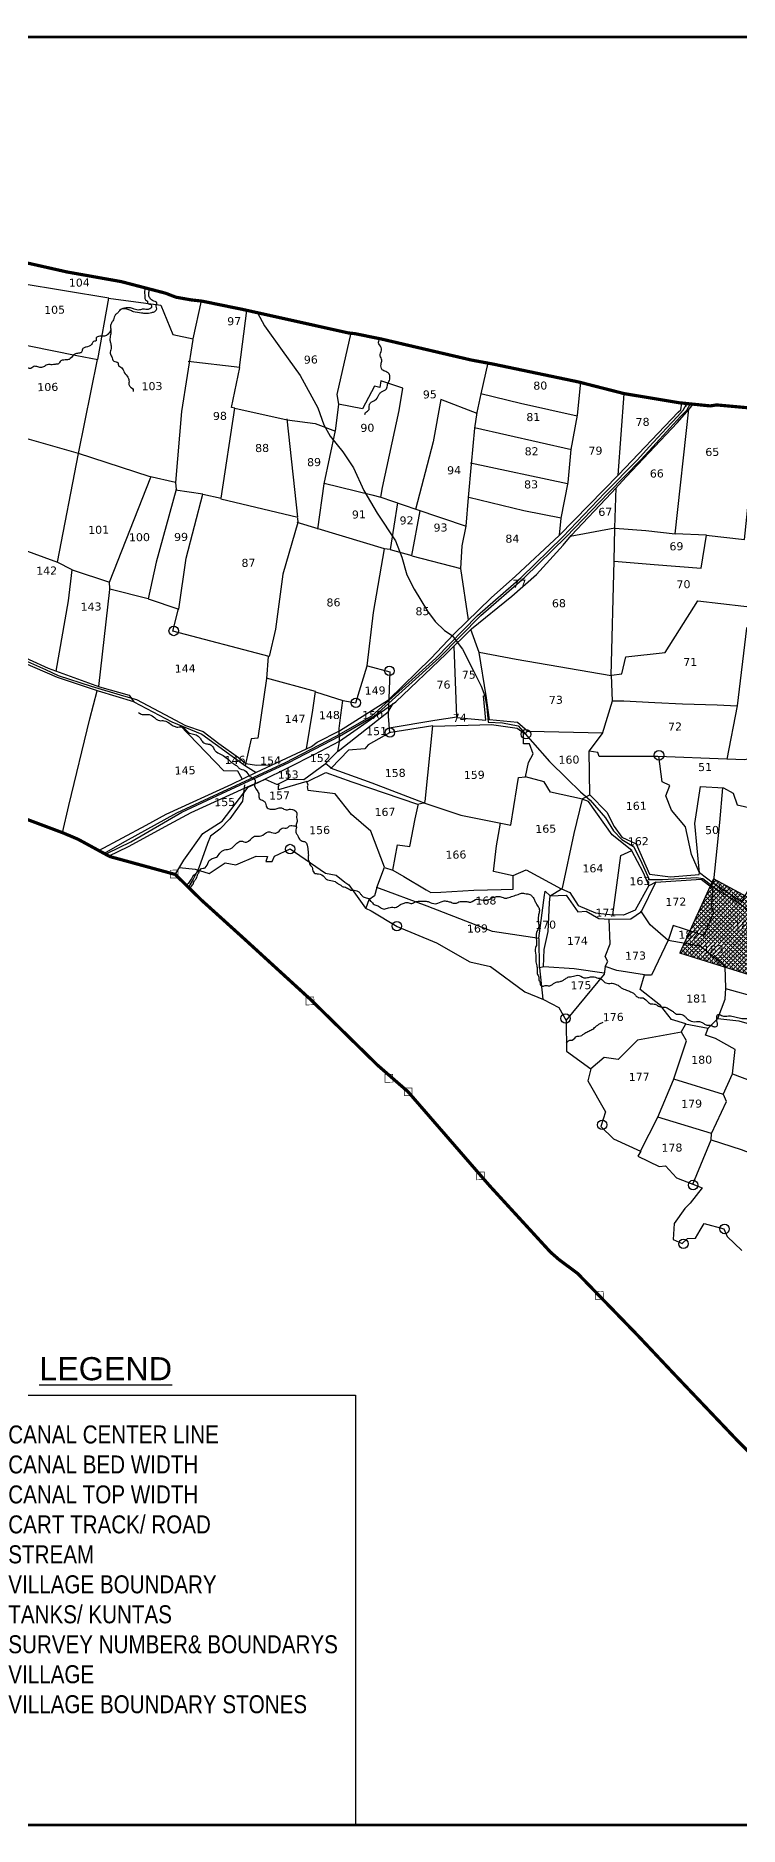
# Model space of a CAD drawing. Header units: inches. Extents: x 751857 to 764017, y 1648227 to 1660593.
# Drawn here: x 759324 to 761081, y 1648227 to 1652701 of the extents above; entities that cross this region are included whole.
import ezdxf
from ezdxf.enums import TextEntityAlignment as Align

# ---------------------------------------------------------------- set-up
doc = ezdxf.new("R2010")
doc.units = ezdxf.units.IN
doc.header["$MEASUREMENT"] = 0
doc.linetypes.add('ACAD_ISO02W100', pattern=[15, 12, -3])
for name, color, linetype in [('PLOT', 7, 'Continuous'), ('PLOT NO', 7, 'Continuous'), ('ROADS', 6, 'Continuous'), ('TANKS-STREAM', 4, 'Continuous'), ('VILLAGE', 30, 'Continuous'), ('VILLAGE BOUNDRY', 5, 'Continuous'), ('VILLAGE STONES', 240, 'Continuous')]:
    doc.layers.add(name, color=color, linetype=linetype)
doc.styles.add('A', font='ARIAL_1.TTF')
doc.styles.add('ARIALN', font='ARIALN_1.TTF')
doc.styles.get("Standard").update_dxf_attribs({"font": 'verdana_0.ttf'})

msp = doc.modelspace()

# ---------------------------------------------------------------- hatches: boundary and pattern name
at = {"layer": 'VILLAGE', "linetype": 'Continuous'}
h = msp.add_hatch(dxfattribs=at)
h.set_pattern_fill('SACNCR', color=256, scale=81.610896, angle=1.5303, style=0)
h.set_pattern_definition([(46.53031993, (7359.669, -7359.669), (-5.552641114, 5.263678017), []), (46.53031993, (7365.0774, -7359.525), (-5.552641114, 5.263678017), [0, -7.651021475])])
edge = h.paths.add_edge_path()
edge.add_line((760932.6, 1650409.6), (761105.7, 1650355.1))
edge.add_line((761105.7, 1650355.1), (761339.9, 1650343))
edge.add_line((761339.9, 1650343), (761277.2, 1650455.9))
edge.add_line((761277.2, 1650455.9), (761217.5, 1650486.4))
edge.add_line((761217.5, 1650486.4), (761017.3, 1650594.1))
edge.add_line((761017.3, 1650594.1), (760932.9, 1650409.4))

# ---------------------------------------------------------------- linework, layer by layer
at = {"layer": 'PLOT', "color": 5, "const_width": 6}
msp.add_lwpolyline([(756654.3, 1652698.3), (764014, 1652698.3), (764014, 1648229.6), (756654.3, 1648229.6)], close=True, dxfattribs=at)
at = {"layer": 'PLOT'}
for points in [[(759250.4, 1651938.5), (759426.9, 1651902.3), (759478.8, 1651892), (759506.5, 1652045.3), (759285.2, 1652082.4)], [(759506, 1652045.3), (759636.6, 1652028.2), (759666.6, 1651954.9), (759717.6, 1651943.8), (759737.9, 1652038.6)], [(759832.7, 1651872), (759851.5, 1652015.1)], [(759716.6, 1651942.5), (759688.3, 1651762.6), (759673.4, 1651585), (759607.4, 1651599.6), (759430.8, 1651657.3), (759202.2, 1651722.5)], [(759820.9, 1651770.3), (759952, 1651741.7), (760022.4, 1651732.4), (760072.7, 1651713.3), (760080.8, 1651780.6), (760077.2, 1651804.7), (760112.2, 1651958.8)], [(759431, 1651657.2), (759478, 1651892.4)], [(759741.2, 1651555.6), (759787.3, 1651545.4), (759821.2, 1651770.5), (759812.7, 1651772.6), (759833.6, 1651872.6), (759705, 1651887.6)], [(760185.8, 1651548.5), (760273.1, 1651517.8), (760399.2, 1651475.7), (760405.4, 1651547.5), (760412.7, 1651630.6), (760421.2, 1651721), (760426.7, 1651759.4), (760436.9, 1651806.8), (760454.2, 1651883.8)], [(760044.6, 1651583), (760163.8, 1651554.1), (760185.9, 1651548.5), (760190.1, 1651572.4), (760232.1, 1651764.8), (760240.9, 1651821), (760185.7, 1651839), (760183.2, 1651822.1), (760170.2, 1651825.5), (760140.4, 1651769.3), (760080.3, 1651780.6)], [(760632.4, 1651453), (760636.2, 1651495.4), (760654.1, 1651585.1), (760661.2, 1651667.5), (760677.5, 1651752.8), (760685.5, 1651835.3)], [(760426.7, 1651757.1), (760335.6, 1651792.5), (760317.1, 1651686.6), (760272.8, 1651517.3)], [(760431.6, 1651161.2), (760524.5, 1651143.6), (760761.4, 1651102.9), (760769.3, 1651388.9), (760770.5, 1651470.9), (760848.3, 1651464.6), (760921, 1651456.5), (760955.2, 1651768)], [(760676.6, 1651750.5), (760534.9, 1651782), (760436.1, 1651806.1)], [(760778.9, 1651603.1), (760793.9, 1651806.3)], [(760999.2, 1651453.1), (761094.8, 1651442), (761128.6, 1651770.2)], [(759786.4, 1651544.3), (759979, 1651498.1), (759952.2, 1651743.6)], [(760420.3, 1651721.9), (760662.6, 1651667.3)], [(760029, 1651468.1), (760044.6, 1651581.7), (760072.5, 1651714.5)], [(759118.4, 1651481.8), (759225, 1651441.5), (759378.2, 1651385.7), (759430.7, 1651657.1)], [(760652.4, 1651581.9), (760410.1, 1651632.9)], [(759415.3, 1651366.8), (759508.5, 1651335.9), (759611.1, 1651598.1)], [(759673.1, 1651585.2), (759674.3, 1651567.6), (759624.6, 1651385.5), (759604.5, 1651294), (759508.7, 1651318.1), (759507.9, 1651337.1)], [(759605, 1651293.9), (759681.2, 1651268.1), (759699.3, 1651395.6), (759741.2, 1651556.1), (759673.4, 1651565.9)], [(760405.7, 1651548.1), (760543.4, 1651514.7), (760636.6, 1651496.9)], [(760658.9, 1651450.4), (760770.9, 1651471.4), (760774.1, 1651571.3)], [(759977.5, 1651495.4), (759978.3, 1651484.7), (759940.9, 1651355.4), (759923.2, 1651218.2), (759906.9, 1651149.8), (759666.5, 1651213.5), (759680.3, 1651269)], [(760228, 1651533.8), (760209.5, 1651417.3), (760194.5, 1651419.1)], [(760209.7, 1651417.4), (760263.5, 1651402.1), (760284, 1651513.8)], [(760023, 1651061.7), (760090.9, 1651040.2), (760123.7, 1651034.1), (760151.8, 1651126.9), (760168, 1651260.2), (760194.9, 1651419), (759977.1, 1651485)], [(760263.2, 1651401.8), (760385.7, 1651369.8), (760389, 1651426.8), (760399.1, 1651475.8)], [(760769.3, 1651388.3), (760868.7, 1651380.3), (760986.6, 1651370.5), (761000, 1651453.1), (760920.9, 1651456.3)], [(761173.7, 1651432.5), (761150.1, 1651268.1), (761144.4, 1651247), (761130.1, 1651251.8), (761099.6, 1651221.2), (761076.6, 1651026.6), (761050.4, 1650893.8), (760878.3, 1650900.4), (760731.2, 1650899.7), (760728.6, 1650910.4), (760706.5, 1650913.4), (760740, 1650957.8), (760764.7, 1651039.6), (760762.1, 1651103.4), (760788.3, 1651106.3), (760798.2, 1651149.4), (760896.3, 1651159.9), (760978.1, 1651288.9), (761150.4, 1651269.5)], [(759375.3, 1651113.4), (759406.1, 1651288.9), (759415.3, 1651367), (759377.6, 1651385.9)], [(760385.1, 1651369.9), (760404, 1651242)], [(759507.8, 1651317.5), (759480.8, 1651074.6)], [(761335.6, 1651236.6), (761305.7, 1651194.1), (761294.4, 1651197.1), (761272.2, 1651145.2), (761238.3, 1651144.9), (761206.3, 1650993.4), (761182.4, 1650929.3), (761130.9, 1650947.9), (761121.5, 1650897.4), (761095.1, 1650891.9), (761050.3, 1650893.6)], [(760375.4, 1650997.7), (760448.7, 1650991.2), (760442.9, 1651051.4), (760449.1, 1651051.7), (760431.9, 1651160.2), (760410.9, 1651217.7)], [(759904.8, 1651149.7), (759900.3, 1651094.7), (759879, 1650946.2), (759861.8, 1650944), (759847.5, 1650877.4)], [(760206.5, 1650971.9), (760321, 1650990.7), (760376.1, 1650998.9), (760369, 1651175.8)], [(760000.2, 1650919.1), (760016.3, 1651015.5), (760023, 1651062.1), (759900.2, 1651096.2)], [(760152.8, 1651126.9), (760208.6, 1651111.7), (760204.4, 1651001.2), (760208, 1650958.8), (760154.5, 1650929.6), (760146.3, 1650919.2), (760105.2, 1650915.8), (760061.6, 1650870.9), (760047.9, 1650882.9)], [(759390.6, 1650709.3), (759406.9, 1650777.3), (759459.1, 1650994.5), (759477.5, 1651064.5)], [(760317, 1650975.5), (760462.2, 1650980), (760526.3, 1650971), (760546.4, 1650956.3), (760552.3, 1650963.6), (760527.5, 1650984.9), (760457.4, 1650991.9), (760449.2, 1651052.4)], [(759955.7, 1650843.8), (759994, 1650842.6), (760046.8, 1650881.4), (760078.9, 1650913.8), (760083.1, 1650937), (760081.7, 1650970.3), (760085.7, 1651003), (760090.9, 1651040.3)], [(760079.1, 1650913.8), (760177.4, 1650991), (760204.4, 1651011.9), (760216.9, 1651032.2)], [(760764.7, 1651039.6), (760792.8, 1651038.9), (760870.9, 1651035.2), (760939.9, 1651032), (761026.3, 1651029.4), (761076.6, 1651026.6)], [(759839.7, 1650844.4), (759828.4, 1650863.7), (759793.5, 1650864.2), (759683.7, 1650978.3)], [(760292.6, 1650784.3), (760296.6, 1650787.4), (760316.3, 1650976.7), (760206.3, 1650959.6)], [(760293.4, 1650784.1), (760385.7, 1650753.3), (760511, 1650728.6), (760525.6, 1650821.9), (760530.2, 1650847.9), (760547.6, 1650849.3), (760554.7, 1650885.3), (760566.7, 1650907.1), (760557.3, 1650932), (760542.3, 1650932), (760542.6, 1650958.8)], [(760552.4, 1650963.6), (760594.3, 1650962.5), (760740.9, 1650958.8)], [(760689.2, 1650794.1), (760708.1, 1650804.2), (760706.5, 1650913.3)], [(759671.5, 1650603.9), (759693.9, 1650641.3), (759741.2, 1650707.9), (759789.3, 1650738.8), (759855, 1650823.2), (759897.2, 1650843.7), (759927.4, 1650830.3), (759955.3, 1650844.2), (759954.5, 1650872.3)], [(760001.2, 1650836.9), (760048.8, 1650859.7), (760113.3, 1650837.1), (760277.8, 1650781.1), (760292.7, 1650784.4), (760164.2, 1650833.7), (760060.6, 1650871.1)], [(760982, 1650609), (760962.5, 1650655.3), (760946.9, 1650724.6), (760912.4, 1650766.1), (760898.1, 1650801.9), (760907.7, 1650827.2), (760889.3, 1650836.4), (760880.8, 1650900.5)], [(761121.8, 1650897.4), (761135.9, 1650792), (761172.5, 1650788.3), (761171.5, 1650757.3), (761202.5, 1650740.4), (761200.4, 1650681), (761172.3, 1650620.8), (761159.6, 1650587.5), (761148.6, 1650551.4), (761101.3, 1650562.1), (761086.9, 1650536.6), (761016.8, 1650582.4), (760982, 1650608.9), (760970.7, 1650733), (760984.6, 1650824.7), (761042.1, 1650821.4), (761066, 1650808.2), (761076.5, 1650779.5), (761112.7, 1650771.2), (761136.2, 1650792.7)], [(760176.3, 1650573), (760194.9, 1650623.1), (760160.9, 1650713.7), (760113.1, 1650755.3), (760071.8, 1650806.5), (760004.8, 1650815.5), (760002.7, 1650825.3), (760004.1, 1650828.3), (760001.4, 1650837.4), (759930.6, 1650816.4), (759930.1, 1650824.8), (759931.9, 1650829), (759926.9, 1650830.3)], [(760516.8, 1650602.7), (760548.8, 1650616.6), (760637, 1650569.1), (760640.3, 1650571.3), (760668.7, 1650707.6), (760689.5, 1650793.8), (760609.9, 1650810.8), (760593.8, 1650836.8), (760547.8, 1650849.4)], [(760195, 1650623), (760215.9, 1650615.9), (760228, 1650679.3), (760258.2, 1650674.8), (760271.8, 1650744.3), (760279.9, 1650781.8)], [(760581.2, 1650445.7), (760594.6, 1650553.3), (760596.9, 1650563.3), (760609, 1650551.5), (760637.1, 1650569.2), (760658, 1650560.1), (760679.1, 1650528), (760722.3, 1650509), (760735.7, 1650507.5), (760765.7, 1650504.2), (760785.5, 1650652.8), (760812.9, 1650664.8), (760763.6, 1650704.2), (760704.8, 1650788), (760689.3, 1650793.2)], [(760707.9, 1650804.3), (760750.8, 1650761.3), (760768.6, 1650724.8), (760787.9, 1650698.7), (760824.1, 1650682.2), (760857.3, 1650606.3), (760910.1, 1650599.5), (760981.3, 1650605.5), (760982, 1650609.1)], [(761017, 1650581.1), (761032.6, 1650735.4), (761040.2, 1650821.9)], [(760215.8, 1650615.8), (760243.8, 1650599.9), (760299.6, 1650567.1), (760311, 1650559.8), (760336.3, 1650560.8), (760418.5, 1650565.6), (760486.3, 1650567.4), (760516.3, 1650568.5), (760516.9, 1650601.9), (760467.5, 1650612.3), (760475.3, 1650676.7), (760485.2, 1650733.7)], [(759682.8, 1650622.5), (759721.8, 1650618.3), (759756.9, 1650607.4), (759797, 1650634.5), (759824.2, 1650629.5), (759874.5, 1650651.2), (759902.5, 1650650.1), (759898.6, 1650638), (759914.5, 1650637.5), (759920.6, 1650651.3), (759959.2, 1650669.1), (760048.1, 1650608.2), (760074.8, 1650603.5), (760096.2, 1650586.3), (760106.2, 1650579.6), (760147.9, 1650521.1), (760161.6, 1650514.4), (760226.5, 1650475.6), (760325.1, 1650434.4), (760408.4, 1650386.5), (760460.4, 1650375.4), (760545.6, 1650312.2), (760592.3, 1650293.1), (760630.6, 1650273.1), (760649.3, 1650240.3), (760649.9, 1650163.2), (760710.5, 1650119.4), (760703.1, 1650089.6), (760747.7, 1650012.2), (760736, 1649975.4), (760767.1, 1649944.2), (760835.1, 1649913.7), (760877.9, 1649998.4), (760917, 1650091.8), (760950.1, 1650189.5), (760936.9, 1650211.5), (760826.9, 1650190.8), (760779.3, 1650143.1), (760743.8, 1650147.6), (760710.3, 1650119.7)], [(760812.6, 1650664.8), (760840.3, 1650611.7), (760856, 1650577.3), (760821.1, 1650516.2), (760792.5, 1650503.6), (760765.5, 1650504.3)], [(760582.3, 1650372), (760581.8, 1650445.6), (760464.8, 1650462.5), (760302.2, 1650525.8), (760176.2, 1650573), (760170.5, 1650551.7), (760156.1, 1650542), (760148.2, 1650521)], [(760592.8, 1650374.4), (760593.8, 1650418), (760603.8, 1650462.8), (760607.7, 1650534.4), (760608.9, 1650551.7), (760649.2, 1650553.4), (760672.2, 1650520.3), (760678.4, 1650512.2), (760699.1, 1650513.7), (760730.9, 1650495), (760757.5, 1650493.7), (760810.8, 1650494.3), (760836.9, 1650512.9), (760873, 1650585.9), (760855.6, 1650576.9)], [(760873.2, 1650585.9), (760986.2, 1650593.4), (761015.9, 1650571.2), (761011.1, 1650524.5), (761017, 1650510.9), (760994, 1650452.6), (760916.3, 1650477.6), (760904.1, 1650440.5), (760859.2, 1650479.3), (760835.6, 1650514)], [(760746.5, 1650375.1), (760752.8, 1650387.3), (760746.3, 1650400.6), (760759.4, 1650431.7), (760756.6, 1650493.8)], [(760904.1, 1650440.7), (760861.9, 1650353.5), (760844.5, 1650353.9)], [(761027.9, 1650245.2), (761046.6, 1650293.9), (761047.9, 1650321.3), (761046.6, 1650375.1), (761007.8, 1650406.6), (760984, 1650425.7), (760904, 1650440.6)], [(760744.1, 1650358.3), (760668.9, 1650369), (760592.9, 1650374.7), (760582.3, 1650372), (760590.4, 1650293.7)], [(760936.6, 1650211.4), (760947.9, 1650232.3), (760912.2, 1650242.8), (760884.9, 1650277.5), (760834, 1650317.8), (760845.1, 1650354.2), (760775.4, 1650365), (760746.7, 1650375), (760743.6, 1650356.2), (760649, 1650240.7)], [(761047.2, 1650319.9), (761131.4, 1650296.7), (761172, 1650289.6), (761202, 1650265.7), (761271.9, 1650259.9), (761267.5, 1650195.6)], [(760946.7, 1650232.2), (761003.9, 1650221), (761028, 1650245.1), (761080.5, 1650239.5), (761233, 1650195.5)], [(761041.5, 1650055.7), (761064.4, 1650107.2), (761071.7, 1650167.6), (761022.3, 1650195.4), (760997.3, 1650203.6), (761003.7, 1650221)], [(761064.6, 1650107.1), (761212, 1650051.2), (761305.9, 1650002.7)], [(761012.1, 1649958), (761049.7, 1650038), (761042.1, 1650055.3), (760917.7, 1650093.3)], [(760835.3, 1649913.5), (760828.4, 1649901.5), (760881.4, 1649875), (760896.9, 1649876.9), (760924.6, 1649846.7), (760965.2, 1649831.5), (761011, 1649942), (761012.1, 1649957.9), (760878.2, 1649999)], [(761011, 1649942.1), (761086, 1649917.8), (761129.4, 1649901.5), (761202.4, 1649860.3), (761224, 1649848.9)], [(760965.4, 1649831.5), (760988.7, 1649822.4), (760959, 1649783.6), (760945.4, 1649770.4), (760918.9, 1649733.3), (760916, 1649693.3), (760939, 1649682.6), (760951.8, 1649695.6), (760972.2, 1649696.3), (760983.6, 1649716.3), (760994.1, 1649733.2), (761043, 1649719.6), (761051.4, 1649700.8), (761088.2, 1649665.7)]]:
    msp.add_lwpolyline(points, dxfattribs=at)
at = {"layer": 'PLOT', "color": 5}
msp.add_lwpolyline([(758918.6, 1649303.7), (760123.1, 1649303.7), (760123.1, 1648229.6), (758918.6, 1648229.6)], close=True, dxfattribs=at)
at = {"layer": 'ROADS'}
for points in [[(759877.6, 1652009.3), (759895.7, 1651976.7), (759939.9, 1651914.8), (759984.3, 1651852.1), (760028.3, 1651771.4), (760043.3, 1651728.9), (760059.1, 1651700.3), (760091.1, 1651661.4), (760118.1, 1651621.7), (760143.9, 1651564.7), (760177.2, 1651508.4), (760222.8, 1651439.1), (760238.4, 1651398.5), (760250.6, 1651353.8), (760269.2, 1651318.2), (760302.3, 1651263.1), (760321.9, 1651237.8), (760345.3, 1651215), (760364.6, 1651202.2), (760389.7, 1651167.9), (760418.1, 1651112.4), (760437, 1651075.7), (760446, 1651051.5), (760450.5, 1651021.6), (760453.8, 1650986), (760489.7, 1650983.8), (760529.2, 1650976.3), (760564.9, 1650936.1), (760607.7, 1650887.9), (760651, 1650845.3), (760684.8, 1650811.8), (760709.4, 1650791.1), (760747.4, 1650746.9), (760767.1, 1650714.6), (760787.9, 1650692.9), (760817.5, 1650675.5), (760834.6, 1650641.1), (760856.8, 1650592.5), (760890, 1650592.9), (760975, 1650597.9), (760990.4, 1650595.5), (761024.8, 1650568.6), (761071.8, 1650539.6), (761108.9, 1650513.3)], [(759481.2, 1650664.9), (759599.4, 1650728.6), (759649.7, 1650756.2), (759814.1, 1650831.2), (759875.8, 1650861.2), (760012.8, 1650924.7), (760027.2, 1650936.3), (760083.1, 1650963.9), (760204.9, 1651041.6), (760311.2, 1651144.8), (760368.1, 1651206.1), (760462.1, 1651296.2), (760522.5, 1651350.7), (760632, 1651452.7), (760779.9, 1651604.2), (760928.9, 1651760.5), (760935.8, 1651766.2), (760937.7, 1651783.2)], [(759494.4, 1650658), (759547.8, 1650688.7), (759676.1, 1650759.1), (759780.6, 1650807.7), (759880.9, 1650854.3), (759947.5, 1650885.2), (760074.1, 1650950.8), (760163.4, 1651002.1), (760323.3, 1651146.2), (760427.6, 1651252.2), (760536.5, 1651347.4), (760640.5, 1651448.9), (760746, 1651559.2), (760827.4, 1651641.7), (760856.6, 1651674.3), (760899.7, 1651720.7), (760927.1, 1651750.1), (760941.5, 1651765.7), (760950.8, 1651782.2)], [(759503, 1650658.1), (759561.2, 1650686.9), (759688.6, 1650761.1), (759789.2, 1650807.8), (759889.6, 1650854.5), (759956.1, 1650885.4), (760082.7, 1650950.9), (760172.1, 1651002.2), (760331.9, 1651146.4), (760436.3, 1651252.3), (760545.1, 1651347.5), (760649.2, 1651449.1), (760754.6, 1651559.4), (760836, 1651641.8), (760865.2, 1651674.4), (760908.4, 1651720.9), (760935.7, 1651750.3), (760950.2, 1651765.8), (760959.4, 1651782.4)], [(759505.8, 1650651.2), (759555.8, 1650675), (759658.2, 1650731), (759712.1, 1650759.7), (759847, 1650821.7), (759889.3, 1650840.2), (759956.9, 1650873.8), (760019.2, 1650904.9), (760082.4, 1650938), (760223.7, 1651036.5), (760349.1, 1651157), (760412.4, 1651218.9), (760513.3, 1651300.8), (760575.2, 1651354.6), (760641.3, 1651428.6), (760661.7, 1651452.7), (760762.7, 1651559.1), (760799.4, 1651599.5), (760926.1, 1651733.8), (760956.5, 1651768.3), (760966.3, 1651780.7)], [(760948.7, 1651778.5), (760946.1, 1651773.9)], [(760957.4, 1651778.7), (760954.8, 1651774.1)], [(758295.6, 1651635.5), (758297.8, 1651612.8), (758348.6, 1651562.7), (758395, 1651532.8), (758536.7, 1651447.6), (758561.9, 1651431.6), (758568.7, 1651445.2), (758644, 1651437.5), (758742.7, 1651382.2), (758792, 1651355.3), (759055.5, 1651244.4), (759163.6, 1651199.4), (759259.9, 1651164.2), (759355.3, 1651120.5), (759482.8, 1651073.8), (759557.2, 1651053.7), (759569, 1651036.5), (759664, 1650986.8), (759738.7, 1650955.7), (759848.2, 1650877.1), (759874.6, 1650859.8)], [(758561.7, 1651431.4), (758626.2, 1651406), (758699.3, 1651376.8), (758773.8, 1651347.8), (759040.7, 1651236.1), (759160.9, 1651187.7), (759265.4, 1651147), (759377.4, 1651098.4), (759480, 1651063.8), (759568.4, 1651037.3)], [(759273.2, 1651150.7), (759348, 1651117.2), (759380.1, 1651102.8), (759462.1, 1651076.1), (759543.2, 1651051.3), (759575.7, 1651042.8), (759646.6, 1651005.2), (759698.3, 1650977.8), (759742.3, 1650962.2), (759781.5, 1650932.3), (759830.6, 1650897.3), (759848.7, 1650882.9), (759875.2, 1650878.5), (759908.4, 1650879.1)], [(759845.6, 1650829.6), (759840.8, 1650788.5), (759808.6, 1650744.3), (759783.5, 1650718.2), (759760.8, 1650700.9), (759752.6, 1650683), (759731.3, 1650621.9), (759717.6, 1650593.1), (759705.2, 1650573.1)]]:
    msp.add_lwpolyline(points, dxfattribs=at)
at = {"layer": 'TANKS-STREAM'}
for points in [[(759597.2, 1652071.4), (759595.6, 1652060.5), (759596.1, 1652054.2), (759596.8, 1652048.4), (759597.8, 1652041.3), (759602.9, 1652037.7), (759603.9, 1652032.5), (759612.3, 1652029.3), (759613.4, 1652024.8), (759611.3, 1652020.4), (759606.8, 1652018), (759598.9, 1652017.2), (759592.3, 1652018.4), (759583.5, 1652016.2), (759570, 1652018.3), (759561, 1652021.2), (759550.1, 1652021), (759534.3, 1652016), (759529.5, 1652009.5), (759523.5, 1652004.7), (759517.8, 1651991), (759512.9, 1651983.3), (759510.5, 1651975.5), (759511.4, 1651966.9), (759506.8, 1651958), (759497.8, 1651951), (759493, 1651950.4), (759486.7, 1651950.3), (759480.5, 1651949.9), (759474.5, 1651944.8), (759475, 1651939.2), (759473.3, 1651938.3), (759471, 1651938.4), (759463.1, 1651929.4), (759449.7, 1651923.4), (759446.4, 1651922.5), (759440.9, 1651917.8), (759438.4, 1651910.5), (759430.7, 1651907.9), (759421.3, 1651906), (759410.2, 1651894.6), (759408.5, 1651893.2), (759406, 1651892.1), (759400.4, 1651891.5), (759394, 1651891), (759386.5, 1651888.7), (759380.6, 1651881.7), (759372, 1651880.1), (759365.2, 1651879), (759355.4, 1651880), (759350.2, 1651877.8), (759340.6, 1651872.7), (759336, 1651872.4), (759326.9, 1651874.4), (759321.5, 1651875.3), (759316.3, 1651873.4), (759311.6, 1651869.9), (759304.3, 1651870.7), (759301.2, 1651870.7)], [(759530.8, 1652011.1), (759539.3, 1652019.1), (759558.1, 1652016.6), (759567.6, 1652012.4), (759588.3, 1652009), (759597.7, 1652007.7), (759614.2, 1652009.9), (759621.1, 1652012.3), (759626, 1652019.1), (759624.6, 1652025.3), (759626.5, 1652032.9), (759615.2, 1652040), (759611, 1652043.4), (759608.2, 1652047.1), (759606.3, 1652055.6), (759607, 1652064.6), (759606.2, 1652069)], [(759511.2, 1651965.9), (759510.8, 1651953.8), (759509.1, 1651940.2), (759511.2, 1651932.1), (759512, 1651919.8), (759509.9, 1651907.8), (759513.7, 1651899), (759518.7, 1651888.5), (759529.4, 1651883.9), (759530.4, 1651877.8), (759538.7, 1651871.7), (759544.9, 1651860), (759554.1, 1651847.7), (759557, 1651836.4), (759557.2, 1651828), (759562.7, 1651822.1), (759567, 1651817.3), (759567.3, 1651812.3)], [(760146.4, 1651754.9), (760148.1, 1651759.4), (760156.5, 1651766.9), (760157.4, 1651778.8), (760161.8, 1651785.3), (760174.2, 1651792.6), (760182.2, 1651805.6), (760187.3, 1651811.4), (760200, 1651819.2), (760203, 1651830.1), (760207.3, 1651839.9), (760208.2, 1651852.3), (760204.2, 1651859.2), (760198.2, 1651862.3), (760189.5, 1651866.7), (760186.6, 1651880), (760188.5, 1651890.7), (760184.4, 1651901.4), (760187.3, 1651915.7), (760183.1, 1651928.9), (760180.1, 1651933.3), (760181.1, 1651938.5), (760182.3, 1651944.5)], [(759580.7, 1651010.1), (759589.4, 1651005.4), (759603.6, 1651005.4), (759618.3, 1650999.1), (759626.6, 1650992.2), (759633.1, 1650989.8), (759643.9, 1650989.6), (759662.6, 1650980.1), (759667.6, 1650976.6), (759676.4, 1650973.7), (759687.8, 1650974.1), (759698.6, 1650966.9), (759705.3, 1650959.9), (759718.1, 1650956.1), (759724.3, 1650954), (759734.4, 1650946.1), (759739.3, 1650938.1), (759750.1, 1650931.7), (759759.1, 1650930.5), (759770, 1650917.9), (759775.5, 1650911.4), (759788.6, 1650904.6), (759814.3, 1650884.4), (759821.2, 1650879.7), (759825.5, 1650877.5), (759831.6, 1650871.2), (759846.5, 1650865.1), (759856, 1650853.8), (759863.1, 1650847.6), (759872.4, 1650840.2), (759870.2, 1650830.6), (759876.7, 1650815.4), (759881.6, 1650804.2), (759882.3, 1650795.1), (759893.1, 1650789.2), (759897.6, 1650783.2), (759899.2, 1650776.7), (759906.9, 1650769.1), (759912.2, 1650768.5), (759917, 1650768.6), (759922.2, 1650768.7), (759932, 1650771.7), (759939.7, 1650771.2), (759943.9, 1650768.8), (759955.6, 1650767.5), (759960.4, 1650768.5), (759976.5, 1650758.4), (759975.5, 1650747.7), (759977.2, 1650740.2), (759974.5, 1650730.5), (759975.1, 1650723), (759973.6, 1650710.6), (759977.9, 1650703.3), (759981.5, 1650696.2), (759989.1, 1650688.7), (759997.1, 1650686.5), (760002, 1650678.4), (760004.1, 1650662.7), (760004.8, 1650650.7), (760004.5, 1650642.3), (760007.9, 1650635.8), (760008.5, 1650630.1), (760012.8, 1650625.4), (760016.3, 1650614.7), (760019.4, 1650608.9), (760030.1, 1650606.9), (760044.8, 1650599.1), (760049.4, 1650593.9), (760065.6, 1650589.2), (760071.6, 1650587.4), (760079.5, 1650582.1), (760086.5, 1650578.2), (760089.8, 1650575.5), (760094.5, 1650574.1), (760105.5, 1650569.2), (760111.2, 1650566.3), (760119.6, 1650565.8), (760125.9, 1650564.1), (760132.1, 1650560.8), (760136.5, 1650554.9), (760139.1, 1650552.1), (760141.8, 1650549.7), (760146.5, 1650547.5), (760152.6, 1650546.3), (760157.1, 1650542.6), (760160.2, 1650538.8), (760163.7, 1650536.1), (760171.1, 1650529), (760175.8, 1650528), (760185, 1650522.9), (760194.3, 1650518.8), (760205.1, 1650522.2), (760213.1, 1650523.3), (760225, 1650523.6), (760234.9, 1650529.9), (760244, 1650533.7), (760253.4, 1650534.9), (760263.3, 1650532.9), (760272.6, 1650536.9), (760277.8, 1650537.9), (760288, 1650538.5), (760295.4, 1650538.7), (760303.9, 1650537.3), (760323.6, 1650532), (760341.8, 1650538.7), (760352.2, 1650538.4), (760361.6, 1650535.6), (760366.5, 1650533.9), (760371, 1650533.7), (760375.1, 1650533.8), (760381.2, 1650536.6), (760386.9, 1650537.8), (760392.1, 1650537.9), (760403.3, 1650537.2), (760406.9, 1650535.9), (760422.5, 1650542.5), (760427.3, 1650543.3), (760446.5, 1650540.7), (760455.7, 1650542.7), (760466.8, 1650547.6), (760478.2, 1650550.1), (760488.6, 1650548.8), (760494.8, 1650546.4), (760502.7, 1650546.7), (760516.1, 1650551.3), (760529.3, 1650555.2), (760540.5, 1650558.7), (760545.3, 1650557.6), (760552.9, 1650556.5), (760558.5, 1650555.5), (760563.6, 1650551.2), (760569.2, 1650543.4), (760573, 1650534.9), (760579.2, 1650524.7), (760581.5, 1650520.5), (760581.8, 1650511.9), (760579.6, 1650501.5), (760579.5, 1650486.8), (760580.7, 1650478.3), (760579.6, 1650470.1), (760576.6, 1650464.2), (760574.1, 1650446.7), (760575.2, 1650435.8), (760574.8, 1650428.1), (760572.4, 1650422.5), (760572.9, 1650403.3), (760573.1, 1650390.6), (760575.9, 1650377), (760576.3, 1650372.9), (760576.9, 1650368.6), (760576.8, 1650357.4), (760580.6, 1650348.8), (760580.6, 1650343.8), (760581.8, 1650339.7), (760583, 1650337.2), (760584.4, 1650331.4), (760587.1, 1650326), (760594.3, 1650327.1), (760598.5, 1650327.9), (760604.5, 1650326.9), (760608.5, 1650326.9), (760620.8, 1650334.7), (760628.3, 1650336.8), (760634, 1650337.7), (760641.1, 1650340.4), (760647, 1650344.4), (760656, 1650349), (760670.9, 1650351.5), (760677.8, 1650353.4), (760693.6, 1650347.1), (760704.8, 1650348.1), (760709.9, 1650349.3), (760722.1, 1650348.4), (760725.7, 1650346.9), (760732.9, 1650346), (760742.8, 1650337.6), (760754.8, 1650332.9), (760767.3, 1650333), (760772.5, 1650331), (760779, 1650328.3), (760786.9, 1650322.2), (760799.6, 1650316.3), (760810, 1650312.2), (760817.7, 1650308.2), (760823.5, 1650301.8), (760831, 1650297.5), (760841.6, 1650296.6), (760854.4, 1650285.4), (760859.8, 1650282.2), (760871.4, 1650280.8), (760877.6, 1650277.4), (760882.6, 1650274.9), (760891.4, 1650273.4), (760896.4, 1650273.4), (760906.2, 1650268.8), (760914.6, 1650263.7), (760920.4, 1650258.9), (760924.5, 1650256.5), (760934.9, 1650256.2), (760945.5, 1650251), (760950.4, 1650245.6), (760958.4, 1650240), (760961.6, 1650238.5), (760978.7, 1650237.6), (760982.5, 1650237.5), (760990.4, 1650234.3), (760993, 1650232.5), (761000.5, 1650228.7), (761010.8, 1650227.9), (761016.1, 1650225.5), (761023.6, 1650225), (761026.4, 1650226.9), (761026.3, 1650235.6), (761025.5, 1650242.7), (761025.6, 1650248), (761026, 1650253.1), (761027, 1650254.6), (761031.6, 1650254.9), (761041.9, 1650251.2), (761059.4, 1650251.9), (761073.9, 1650248.3), (761081.1, 1650246.6), (761087.7, 1650245.5), (761092.9, 1650245.3), (761105.8, 1650243.4), (761109, 1650239.1), (761113.3, 1650238), (761120, 1650237.2), (761129.3, 1650236.6), (761140.9, 1650236.4), (761148.9, 1650231), (761158.6, 1650227.5), (761176.4, 1650227.2), (761189.4, 1650217.8), (761203.2, 1650216.9), (761209.3, 1650217.2), (761225.3, 1650206.4), (761235.3, 1650193.1), (761243.5, 1650182.6), (761247.3, 1650180.4), (761249.3, 1650180.1), (761250.3, 1650180.2), (761255.1, 1650182.4), (761258.6, 1650184.7), (761260.5, 1650195.2), (761260.8, 1650198.7), (761264.2, 1650204.5), (761270.7, 1650207.5), (761281.9, 1650208.6), (761289.6, 1650207.8), (761297.7, 1650208.9), (761306.3, 1650207.9), (761312.9, 1650202.7), (761336.7, 1650198.7), (761341.7, 1650198.4), (761353.4, 1650194.1), (761357.3, 1650193.9), (761369.5, 1650194.4), (761379.1, 1650189.5), (761386.9, 1650188.7), (761396, 1650189), (761405.2, 1650189.9), (761414.2, 1650186.8), (761419, 1650187.7), (761430.9, 1650188.2), (761436, 1650187.5), (761445.4, 1650182.3), (761451.1, 1650180.2), (761456.4, 1650180.5), (761463, 1650182.3), (761470, 1650178.6), (761479.1, 1650175), (761485.2, 1650172.2), (761495.4, 1650171.6), (761504.3, 1650171.6), (761527.7, 1650161.2), (761530.8, 1650161.5), (761539.3, 1650158.3), (761548, 1650154.8), (761556.8, 1650152.8), (761566.7, 1650148.1), (761574.3, 1650138.2), (761573.9, 1650130.8), (761574, 1650125.2), (761576.1, 1650116.7), (761576.7, 1650111.4), (761573.7, 1650097), (761574.8, 1650089.7), (761573, 1650079), (761566.8, 1650066.3), (761566.2, 1650056.7), (761567.2, 1650048.6), (761570.1, 1650045.3), (761576.9, 1650040), (761583.9, 1650033), (761588.1, 1650030.5), (761604.7, 1650024.3), (761621.4, 1650015.2), (761632, 1650013.9), (761641.9, 1650009.3), (761649.9, 1650005.8), (761661.1, 1649993.8), (761666.3, 1649990.3), (761674.4, 1649986.6), (761684.9, 1649963.4), (761686.8, 1649962.2), (761697.7, 1649956.6), (761701.4, 1649951.2), (761702.9, 1649943.6), (761710.1, 1649932.4), (761713, 1649928.6), (761719.2, 1649924.7), (761728.8, 1649907.4), (761738, 1649904.3), (761744.6, 1649899), (761747.4, 1649898.2), (761757.6, 1649893.8), (761765.3, 1649892.3), (761778.2, 1649896.3), (761787.9, 1649898.9), (761807.5, 1649898.1), (761815.3, 1649896.7), (761828.5, 1649894.4), (761842.6, 1649889.4), (761849.6, 1649884.1), (761862.5, 1649881.8), (761870.5, 1649879.5), (761877.2, 1649876.8), (761887.2, 1649876.4), (761892, 1649878.2), (761898.3, 1649880.3), (761906.8, 1649885.6), (761919.7, 1649888.1), (761926.5, 1649889.5), (761932, 1649893.6), (761939.7, 1649901.8), (761942.1, 1649918.6), (761950.9, 1649929.6), (761960.4, 1649931.6), (761969.9, 1649939.1), (761987.4, 1649957), (762002.5, 1649961.4), (762013.6, 1649957.5), (762039.4, 1649967.1), (762051.4, 1649966.5), (762062.7, 1649964.3), (762068.6, 1649961.9), (762085.4, 1649969.3), (762105.2, 1649969.8), (762112.1, 1649976.5), (762122.2, 1649986.5), (762137.7, 1650001.5), (762141, 1650006.9), (762162.8, 1650027.7), (762165.5, 1650032.5), (762178.5, 1650040.2), (762186.9, 1650050.3), (762189.3, 1650053.2), (762194.1, 1650055.7), (762199.8, 1650056.9), (762210.6, 1650056), (762216.5, 1650057.2), (762220.9, 1650059.6), (762224.9, 1650062.5), (762236, 1650064.6), (762242.1, 1650064), (762251.1, 1650061.7), (762258.1, 1650060.7), (762276.7, 1650060.3), (762277.8, 1650067.4), (762287.4, 1650080.5), (762295.6, 1650088.5), (762307.2, 1650102.2), (762314.7, 1650109.4), (762319.2, 1650125.7), (762323.4, 1650135.6), (762337.1, 1650146.1), (762341.6, 1650151.9), (762344.5, 1650158.6), (762348.5, 1650163.9), (762354, 1650169.1), (762358.8, 1650174.4), (762366.7, 1650195.7), (762371.8, 1650200.6), (762387.7, 1650209.4), (762393.7, 1650214.7), (762400.3, 1650219.5), (762419.9, 1650238.8), (762439.6, 1650243.4), (762444.9, 1650245.1), (762452.9, 1650248.9), (762462.4, 1650254.5), (762469.4, 1650257.8), (762488.2, 1650257.7), (762500.5, 1650262.7), (762508.8, 1650267.8), (762518, 1650266.8), (762536.2, 1650272.5), (762548.2, 1650279.6), (762554.9, 1650281.7), (762561, 1650285.2), (762573.8, 1650298.5), (762595.9, 1650295.1), (762602.4, 1650294.8), (762618.6, 1650300.2), (762627.9, 1650304.6), (762654.8, 1650298.8), (762671.7, 1650305.6), (762686.6, 1650305), (762700.6, 1650317.8), (762714, 1650321.4), (762729.5, 1650329.1), (762743.5, 1650328.7), (762749.9, 1650324.6), (762765, 1650313.9), (762779.6, 1650303.3), (762784.7, 1650297.3), (762801.6, 1650288.1), (762806.4, 1650281.9), (762813.3, 1650280.4), (762818.7, 1650282.3), (762821.2, 1650286.8), (762821.1, 1650292.1), (762827.3, 1650301.3), (762834.1, 1650309.4), (762838.7, 1650314.1), (762845.4, 1650316.4), (762856.6, 1650314.7), (762862, 1650315.7), (762869.2, 1650317.3), (762893, 1650320.9), (762910.3, 1650321), (762918.7, 1650323.3), (762938.3, 1650319), (762955.7, 1650314.9), (762963.1, 1650314.8), (762977, 1650321.8), (762983, 1650324.9), (762995.8, 1650323.3), (763003.3, 1650326), (763014.5, 1650335.1), (763021.4, 1650339.4), (763035.9, 1650339.4), (763042.2, 1650342.8), (763051.3, 1650351.2), (763058.2, 1650355.9), (763079.3, 1650361.8), (763087.2, 1650372.9), (763095.7, 1650380.2), (763100.2, 1650383.5), (763108, 1650391.2), (763117.7, 1650390.3), (763127.5, 1650386.6), (763139.4, 1650390.7), (763154.6, 1650390.8), (763168.2, 1650387), (763183.5, 1650390.7), (763194, 1650389.3), (763201.2, 1650393.3), (763207.2, 1650394.2), (763216.5, 1650397), (763226.8, 1650401.4), (763231.7, 1650409.2), (763241.9, 1650415.2)], [(759700.6, 1650578.9), (759706, 1650583.9), (759712.7, 1650593.7), (759716.4, 1650599.8), (759728.9, 1650612.6), (759736.5, 1650619.1), (759746.9, 1650622.2), (759755.7, 1650637.1), (759765, 1650645.2), (759775.1, 1650648.4), (759784.2, 1650658.7), (759795.2, 1650666.6), (759809.8, 1650669), (759826, 1650683.2), (759836.9, 1650688.5), (759850.6, 1650686), (759870.7, 1650700.6), (759886.9, 1650701.5), (759904.4, 1650711.6), (759921.3, 1650708.6), (759928.9, 1650710.8), (759939.9, 1650721.3), (759952, 1650721.6), (759957.9, 1650726.4), (759970.8, 1650726.4), (759974.9, 1650725.6)], [(759710.3, 1650568.2), (759712.6, 1650574.8), (759715.9, 1650579), (759719.3, 1650587.7), (759723.5, 1650593.2), (759728, 1650603.4), (759728.7, 1650606), (759731.5, 1650609.4), (759733.2, 1650614.8), (759736.6, 1650619.2)], [(760649.8, 1650183.6), (760656.6, 1650190.3), (760664.3, 1650191.5), (760676.4, 1650200.8), (760681.1, 1650201), (760693.9, 1650207.1), (760702.9, 1650212.7), (760713.2, 1650217.4), (760722.3, 1650224.3), (760734.2, 1650232.6), (760741.5, 1650235.9)]]:
    msp.add_spline(points, degree=3, dxfattribs=at)
at = {"layer": 'VILLAGE', "linetype": 'Continuous'}
msp.add_lwpolyline([(760932.6, 1650409.6), (761105.7, 1650355.1), (761339.9, 1650343), (761277.2, 1650455.9), (761217.5, 1650486.4), (761017.3, 1650594.1), (760932.9, 1650409.4)], dxfattribs=at)
at = {"layer": 'VILLAGE BOUNDRY', "linetype": 'ACAD_ISO02W100', "ltscale": 2, "const_width": 8}
for points in [[(761127.1, 1651769.5), (761025.1, 1651778.7), (761008.7, 1651776.3), (760931.7, 1651784.1), (760793.6, 1651807.1), (760680.1, 1651836.1), (760465.7, 1651881), (760412.2, 1651890.9), (760188.9, 1651943.1), (760122.3, 1651956.7), (760105.2, 1651958.6), (759843.3, 1652016.9), (759739.6, 1652038.1), (759711.6, 1652041.3), (759674, 1652048), (759648.1, 1652058), (759537.6, 1652086.9), (759401.6, 1652111.1), (759295, 1652135.2)], [(759245.8, 1650764.1), (759392.2, 1650709.1), (759429.1, 1650693.5), (759509, 1650650), (759672.4, 1650605.3), (759738.1, 1650541), (759843.1, 1650445.9), (760011.5, 1650291.8), (760178.1, 1650128.4), (760253.7, 1650062.5), (760458, 1649827), (760609.7, 1649661.6), (760631, 1649642.8), (760677.7, 1649608.1), (760828.4, 1649452.7), (760916.8, 1649358.8), (761079.1, 1649188.1), (761256.1, 1649012.8)]]:
    msp.add_lwpolyline(points, dxfattribs=at)
at = {"layer": 'VILLAGE STONES', "const_width": 1.56}
for points in [[(759659.7, 1650615.9), (759679.2, 1650616.3), (759679.6, 1650596.7), (759660, 1650596.4)], [(759999.1, 1650298.8), (760018.6, 1650299.1), (760019, 1650279.6), (759999.4, 1650279.2)], [(760196.4, 1650105.4), (760215.9, 1650105.8), (760216.3, 1650086.2), (760196.7, 1650085.9)], [(760244.4, 1650071.6), (760263.9, 1650071.9), (760264.3, 1650052.4), (760244.7, 1650052)], [(760425.2, 1649861.6), (760444.7, 1649861.9), (760445.1, 1649842.4), (760425.5, 1649842)], [(760722, 1649562.7), (760741.5, 1649563.1), (760741.9, 1649543.5), (760722.3, 1649543.2)]]:
    msp.add_lwpolyline(points, close=True, dxfattribs=at)
at = {"layer": 'VILLAGE STONES'}
for centre in [(759668.6, 1651213.8), (760207.4, 1651113.9), (760123.8, 1651034.2), (760208.7, 1650959.8), (760548.7, 1650955.6), (760881, 1650903), (759959.5, 1650668.8), (760226.2, 1650476.3), (760647.6, 1650245.4), (760739.1, 1649979.5), (760966.1, 1649829.1), (761044.9, 1649719.2), (760942.1, 1649682.2)]:
    msp.add_circle(centre, 11.8, dxfattribs=at)

# ---------------------------------------------------------------- texts
at = {"layer": 'PLOT', "extrusion": (0.000201441, 0.004807, 0.999988), "style": 'A'}
msp.add_text('%%ULEGEND', height=57.78, rotation=359.9999, dxfattribs=at).set_placement((759498.5, 1649350.3, 8081.2), align=Align.MIDDLE)
at = {"layer": 'PLOT', "extrusion": (0.000201441, 0.004807, 0.999988), "insert": (759255.3, 1649228.1), "char_height": 44.934, "width": 942.081, "attachment_point": 1, "text_direction": (1, -1e-06, -0.000201), "style": 'ARIALN'}
msp.add_mtext('CANAL CENTER LINE \\PCANAL BED WIDTH {\\H1.5288x; }\\PCANAL TOP WIDTH {\\H1.3525x; }\\PCART TRACK/ ROAD{\\H1.4113x; }\\PSTREAM {\\H1.3917x; }\\PVILLAGE BOUNDARY{\\H1.3982x; }\\PTANKS/ KUNTAS{\\H1.3961x; }\\PSURVEY NUMBER& BOUNDARYS{\\H1.3968x; }\\PVILLAGE{\\H1.3966x; }\\PVILLAGE BOUNDARY STONES{\\H1.3966x; }', dxfattribs=at)
at = {"layer": 'PLOT NO'}
for s, p in [('104', (759432.6, 1652084.5)), ('105', (759370.9, 1652016.6)), ('97', (759819.7, 1651988.1)), ('96', (760011.1, 1651892.1)), ('106', (759354, 1651823.5)), ('103', (759614.3, 1651825.7)), ('95', (760308.5, 1651805.2)), ('80', (760584.4, 1651827.1)), ('98', (759784.1, 1651751.3)), ('90', (760152.4, 1651721.6)), ('81', (760567, 1651748.5)), ('78', (760840, 1651736.2)), ('88', (759889.5, 1651671.1)), ('82', (760562.8, 1651662.9)), ('79', (760722.3, 1651664.4)), ('89', (760019.2, 1651635.8)), ('65', (761014.2, 1651661.3)), ('94', (760369.1, 1651615.6)), ('83', (760561.4, 1651580.2)), ('66', (760875.5, 1651607.4)), ('91', (760131.3, 1651505.1)), ('92', (760250.4, 1651490.2)), ('67', (760746.9, 1651511.6)), ('101', (759481, 1651466.7)), ('100', (759583, 1651448.1)), ('99', (759686.9, 1651448.9)), ('93', (760335.2, 1651472.3)), ('84', (760514.6, 1651444.6)), ('69', (760924.5, 1651425.5)), ('142', (759351.1, 1651364.6)), ('87', (759855.4, 1651384.1)), ('77', (760532.6, 1651331.9)), ('70', (760942.2, 1651330.6)), ('143', (759462, 1651274.6)), ('86', (760067.7, 1651285.2)), ('85', (760290.1, 1651263.2)), ('68', (760631, 1651283.1)), ('71', (760959, 1651136.1)), ('144', (759697.2, 1651120.3)), ('75', (760405.8, 1651104.4)), ('149', (760171.8, 1651065)), ('76', (760342.7, 1651079.5)), ('73', (760623.4, 1651041.7)), ('147', (759971.9, 1650994.4)), ('148', (760057.6, 1651003.5)), ('150', (760165.5, 1651003.9)), ('74', (760383.3, 1650996.8)), ('151', (760175.4, 1650963.4)), ('72', (760921.1, 1650974.9)), ('145', (759697.1, 1650865.4)), ('146', (759821.9, 1650891.6)), ('154', (759910.5, 1650889.9)), ('152', (760034.7, 1650896.4)), ('158', (760221.9, 1650858.9)), ('160', (760656, 1650892.1)), ('51', (760996.1, 1650873.9)), ('153', (759954.6, 1650854.9)), ('159', (760419.4, 1650854.2)), ('155', (759796.1, 1650786.2)), ('157', (759933, 1650802.7)), ('161', (760824.1, 1650776.7)), ('167', (760196.4, 1650761.5)), ('156', (760033, 1650716.2)), ('165', (760598.2, 1650719.5)), ('162', (760829.3, 1650688.2)), ('50', (761013.5, 1650716.3)), ('166', (760373.6, 1650654.8)), ('164', (760715.8, 1650620.6)), ('163', (760833.2, 1650588.7)), ('168', (760448.5, 1650540)), ('171', (760748.4, 1650509.9)), ('172', (760923.1, 1650537.1)), ('169', (760427.4, 1650470.2)), ('170', (760597.7, 1650479.6)), ('182', (760955.5, 1650454.9)), ('185', (761094.7, 1650478.1)), ('174', (760677.2, 1650439.6)), ('183', (761016.5, 1650418)), ('173', (760822.3, 1650402.3)), ('175', (760685.9, 1650328.3)), ('181', (760975, 1650295.1)), ('176', (760766.7, 1650248.9)), ('180', (760987.7, 1650142.2)), ('177', (760831.5, 1650099.6)), ('179', (760962.5, 1650032.3)), ('178', (760913.3, 1649922.4))]:
    msp.add_text(s, height=20, rotation=1.0654, dxfattribs=at).set_placement(p, align=Align.MIDDLE_CENTER)

doc.saveas('drawing.dxf')
